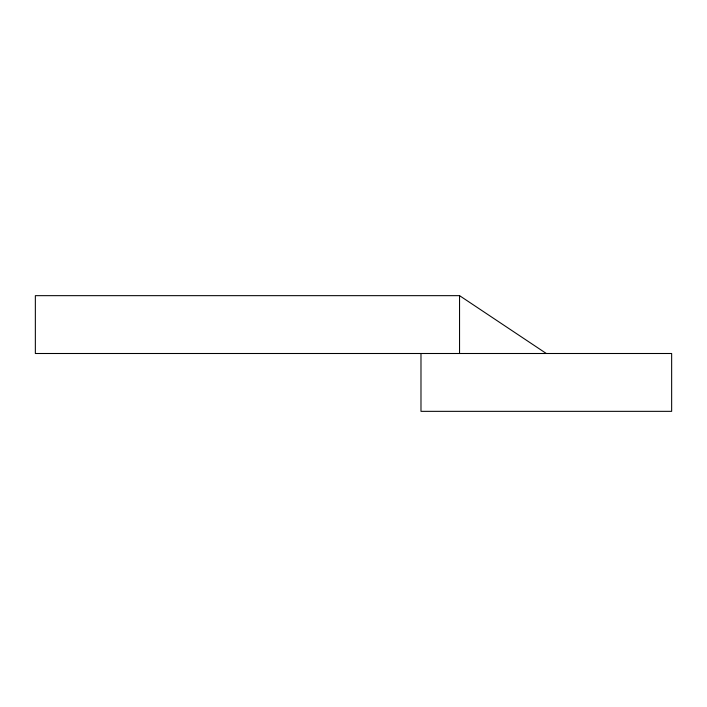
<?xml version="1.0" encoding="UTF-8"?>
<svg xmlns="http://www.w3.org/2000/svg" width="707" height="707" viewBox="0 0 707 707"><rect width="100%" height="100%" fill="white"/><g stroke="black" fill="none" stroke-linecap="round" stroke-linejoin="round"><path stroke-width="1.06" d="M546.317 353.5L459.55 295.659L35.35 295.659L35.35 353.5L671.65 353.5L671.65 411.341L420.983 411.341L420.983 353.5M459.55 295.659L459.55 353.5"/></g></svg>
